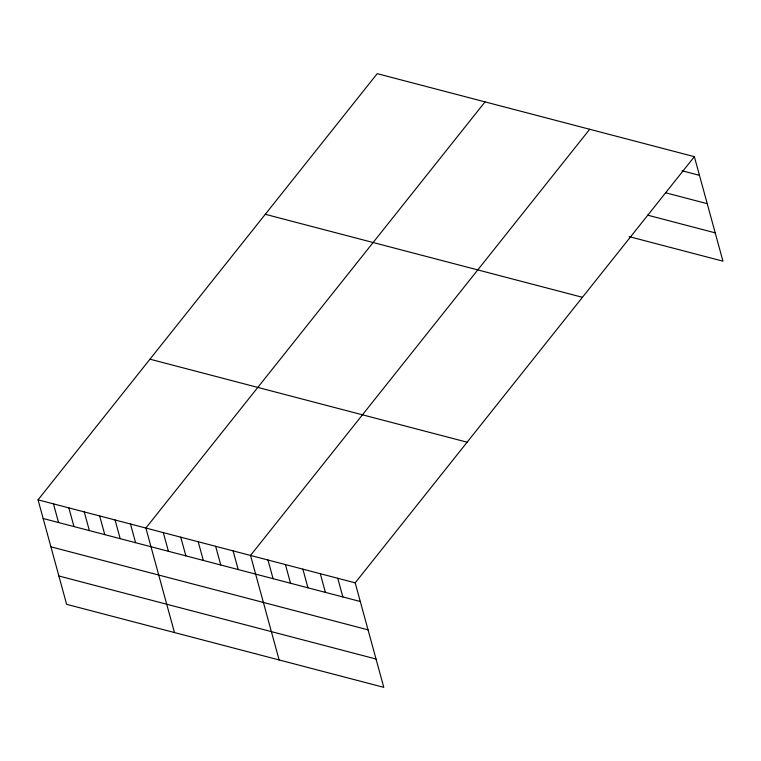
<?xml version="1.0" encoding="UTF-8"?>
<svg xmlns="http://www.w3.org/2000/svg" width="761" height="761" viewBox="0 0 761 761"><rect width="100%" height="100%" fill="white"/><g stroke="black" fill="none" stroke-linecap="round" stroke-linejoin="round"><path stroke-width="1.14" d="M694.365 156.671L355.187 582.84L383.782 687.345L66.635 604.329L38.05 499.825L377.218 73.655L694.365 156.671L722.95 261.175L629.195 236.633M485.052 101.879L145.874 528.048L174.469 632.553M589.708 129.275L250.531 555.444L279.125 659.949M682.027 170.778L699.473 175.344M665.789 192.828L707.216 203.672M647.611 215.154L715.197 232.847M265.294 214.298L582.431 297.304M149.974 359.192L467.111 442.198M38.05 499.825L355.187 582.84M43.158 518.507L360.295 601.513M50.911 546.826L368.048 629.842M58.892 576.01L376.029 659.016M337.751 578.274L342.859 596.947M320.305 573.708L325.413 592.381M302.859 569.142L307.967 587.815M285.423 564.576L290.531 583.249M267.977 560.01L273.085 578.683M233.094 550.878L238.203 569.551M215.648 546.312L220.757 564.985M198.202 541.746L203.311 560.419M180.766 537.18L185.874 555.863M163.32 532.614L168.428 551.297M130.473 524.015L135.582 542.698M115.073 519.982L120.181 538.664M99.662 515.958L104.771 534.631M84.262 511.925L89.37 530.598M68.861 507.891L73.969 526.564M53.451 503.858L58.559 522.531"/></g></svg>
